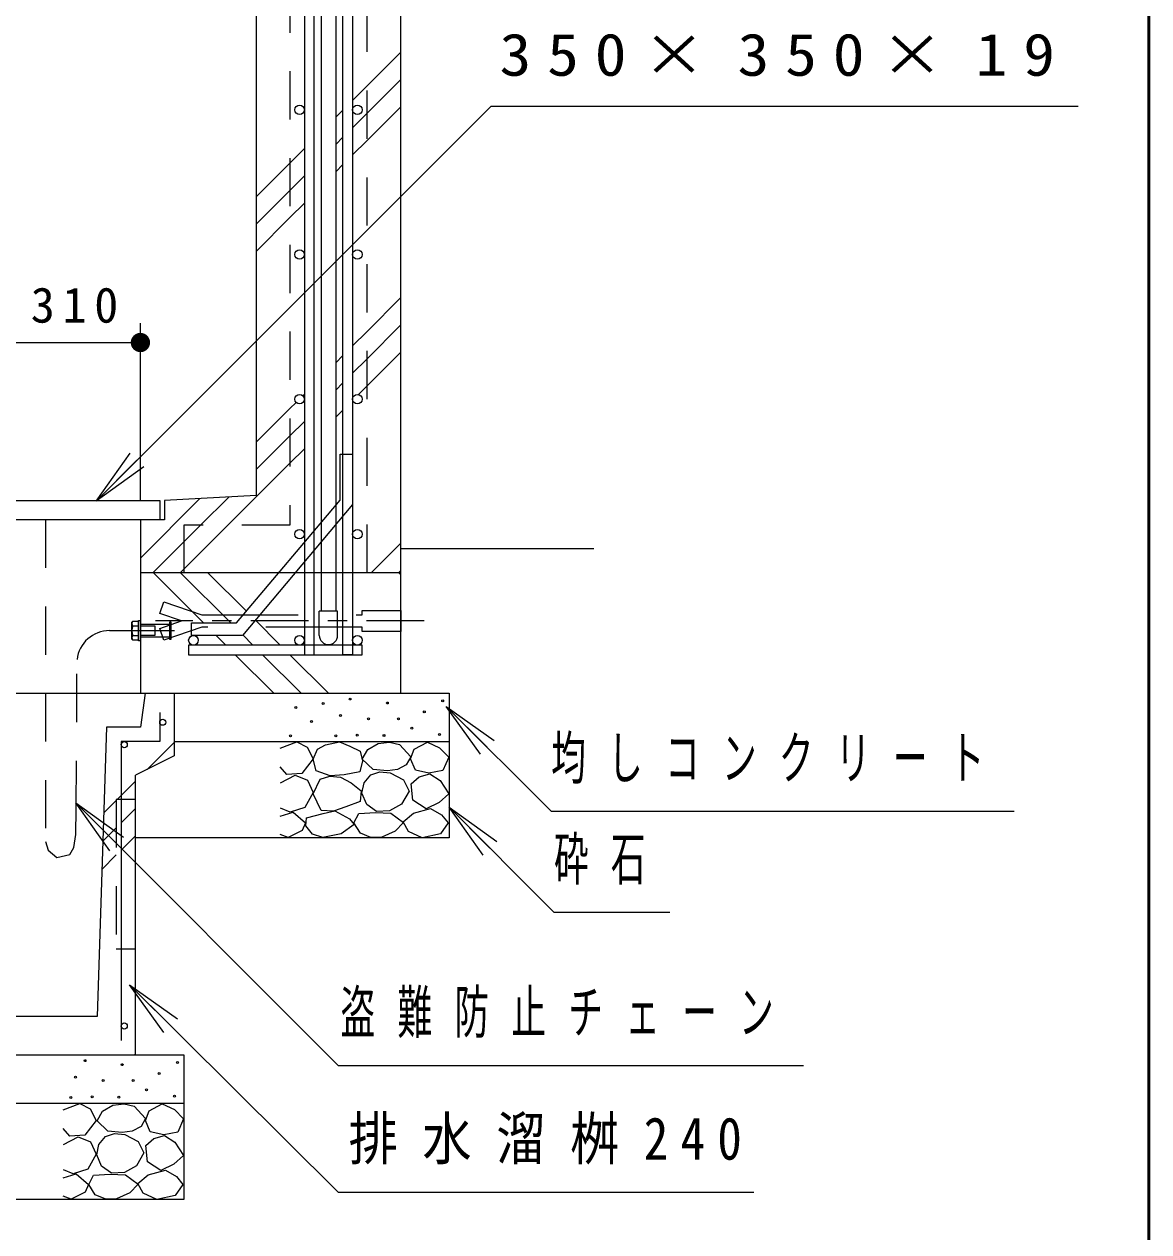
# Model space of a CAD drawing. Units: millimetres on the paper, scale 1:20. Extents: x -385 to 0, y -12 to 267.
# Drawn here: x -58.3 to 0, y 68.4 to 131 of the extents above; entities that cross this region are included whole.
import ezdxf

# ---------------------------------------------------------------- set-up
doc = ezdxf.new("R2010")
doc.units = ezdxf.units.MM
for name, pattern in [('USER1', [4.5, 2.5, -2]), ('USER2', [6, 3, -1, 1, -1]), ('USER4', [8, 5, -3])]:
    doc.linetypes.add(name, pattern=pattern)
doc.layers.add('1_20', color=7, linetype='Continuous', lineweight=13)
doc.layers.add('LY_5', color=7, linetype='Continuous', lineweight=13)
doc.styles.add('ＭＳ ゴシック', font='')
doc.styles.get('ＭＳ ゴシック').set_extended_font_data('MS Gothic')

# ---------------------------------------------------------------- blocks, each defined once
blk = doc.blocks.new('filled_dot')
at = {"color": 0, "linetype": 'Continuous', "lineweight": -2, "const_width": 1.25}
blk.add_lwpolyline([(-0.625, 0, 1), (0.625, 0, 1)], format="xyb", close=True, dxfattribs=at)

msp = doc.modelspace()

# ---------------------------------------------------------------- linework, layer by layer
at = {"layer": '1_20', "color": 4, "lineweight": 25}
for p, q in [((-42.905, 150.897), (-42.905, 100.522)), ((-42.155, 150.897), (-42.155, 100.522)), ((-42.055, 100.522), (-43.005, 100.522))]:
    msp.add_line(p, q, dxfattribs=at)
at = {"layer": '1_20'}
for p, q in [((-40.53, 127.762), (-38.78, 129.512)), ((-41.28, 127.012), (-40.53, 127.762)), ((-40.53, 126.347), (-38.78, 128.097)), ((-42.155, 126.137), (-41.78, 126.512)), ((-40.53, 124.933), (-38.78, 126.683)), ((-41.28, 125.597), (-40.53, 126.347)), ((-42.155, 124.722), (-41.78, 125.097)), ((-41.28, 124.183), (-40.53, 124.933)), ((-44.53, 123.762), (-43.78, 124.512)), ((-46.28, 122.012), (-44.53, 123.762)), ((-42.155, 123.308), (-41.78, 123.683)), ((-44.53, 122.347), (-43.78, 123.097)), ((-46.28, 120.597), (-44.53, 122.347)), ((-44.53, 120.933), (-43.78, 121.683)), ((-46.28, 119.183), (-44.53, 120.933)), ((-40.53, 115.034), (-38.78, 116.784)), ((-52.28, 106.272), (-52.28, 115.458)), ((-40.53, 113.619), (-38.78, 115.369)), ((-41.28, 114.284), (-40.53, 115.034)), ((-67.78, 114.458), (-52.28, 114.458)), ((-40.53, 112.205), (-38.78, 113.955)), ((-42.155, 113.409), (-41.78, 113.784)), ((-41.28, 112.869), (-40.53, 113.619)), ((-42.155, 111.994), (-41.78, 112.369)), ((-40.971, 111.764), (-40.53, 112.205)), ((-43.859, 111.704), (-43.78, 111.784)), ((-41.28, 111.455), (-41.273, 111.462)), ((-46.28, 109.284), (-44.53, 111.034)), ((-44.53, 111.034), (-44.213, 111.351)), ((-42.155, 110.58), (-41.78, 110.955)), ((-44.53, 109.619), (-43.78, 110.369)), ((-46.28, 107.869), (-44.53, 109.619)), ((-44.53, 108.205), (-43.78, 108.955)), ((-54.581, 106.24), (-52.813, 108.715)), ((-54.581, 106.24), (-52.459, 108.361)), ((-52.106, 108.008), (-54.581, 106.24)), ((-47.746, 104.99), (-44.53, 108.205)), ((-49.16, 104.99), (-47.703, 106.447)), ((-52.28, 103.284), (-49.195, 106.368)), ((-50.03, 102.705), (-47.746, 104.99)), ((-50.03, 104.119), (-49.16, 104.99)), ((-51.628, 102.522), (-50.03, 104.119)), ((-40.314, 102.522), (-38.78, 104.056)), ((-50.214, 102.522), (-50.03, 102.705)), ((-51.61, 102.522), (-49.01, 99.922)), ((-50.196, 102.522), (-47.596, 99.922)), ((-48.781, 102.522), (-46.784, 100.524)), ((-38.9, 102.522), (-38.78, 102.641)), ((-38.882, 102.522), (-38.78, 102.42)), ((-46.322, 100.063), (-45.031, 98.772)), ((-48.36, 99.272), (-47.86, 98.772)), ((-46.969, 99.295), (-46.446, 98.772)), ((-47.36, 98.272), (-45.36, 96.272)), ((-45.946, 98.272), (-43.946, 96.272)), ((-44.531, 98.272), (-42.531, 96.272)), ((-36.28, 96.272), (-36.28, 88.772)), ((-34.656, 93.121), (-36.423, 95.596)), ((-36.423, 95.596), (-33.948, 93.828)), ((-36.423, 95.596), (-34.302, 93.475)), ((-51.927, 92.323), (-50.53, 93.72)), ((-53.478, 90.772), (-52.53, 91.72)), ((-53.863, 88.111), (-55.631, 90.586)), ((-55.631, 90.586), (-53.156, 88.818)), ((-55.631, 90.586), (-53.51, 88.465)), ((-54.178, 90.072), (-53.53, 90.72)), ((-53.28, 89.556), (-52.53, 90.306)), ((-34.512, 87.888), (-36.28, 90.363)), ((-36.28, 90.363), (-33.805, 88.595)), ((-36.28, 90.363), (-34.159, 88.242)), ((-54.227, 88.609), (-53.53, 89.306)), ((-53.28, 88.141), (-52.53, 88.891)), ((-54.276, 87.146), (-53.53, 87.891)), ((-51.066, 78.689), (-52.841, 81.158)), ((-52.841, 81.158), (-50.361, 79.398)), ((-52.841, 81.158), (-50.713, 79.044)), ((-52.586, 77.522), (-52.53, 77.578)), ((-50.03, 77.522), (-50.03, 70.022))]:
    msp.add_line(p, q, dxfattribs=at)
at = {"layer": '1_20', "lineweight": 25}
for p, q in [((-38.78, 103.772), (-28.767, 103.772)), ((-38.78, 102.522), (-52.28, 102.522)), ((-43.005, 99.272), (-43.005, 100.522)), ((-42.055, 99.272), (-42.055, 100.522)), ((-50.53, 93.772), (-36.28, 93.772)), ((-70.03, 75.022), (-50.03, 75.022))]:
    msp.add_line(p, q, dxfattribs=at)
at = {"layer": '1_20', "color": 253, "linetype": 'USER4', "lineweight": 25}
for p, q in [((-52.68, 99.767), (-52.38, 99.767)), ((-50.68, 99.739), (-50.78, 99.739)), ((-52.68, 99.277), (-52.38, 99.277)), ((-50.78, 99.304), (-50.68, 99.304))]:
    msp.add_line(p, q, dxfattribs=at)
at = {"layer": '1_20', "color": 253, "linetype": 'USER2'}
msp.add_line((-37.562, 100.022), (-51.5, 100.022), dxfattribs=at)
at = {"layer": '1_20', "color": 4, "linetype": 'USER4', "lineweight": 25}
msp.add_line((-53.882, 99.522), (-52.28, 99.522), dxfattribs=at)
at = {"layer": '1_20', "color": 253, "linetype": 'USER2', "lineweight": 25}
msp.add_line((-52.543, 99.522), (-50.517, 99.522), dxfattribs=at)
at = {"layer": '1_20', "color": 20, "lineweight": 25}
for p, q in [((-69.53, 96.272), (-50.53, 96.272)), ((-52.03, 96.272), (-52.28, 94.522)), ((-50.53, 96.272), (-50.53, 93.022)), ((-54.03, 94.522), (-54.53, 79.522)), ((-52.28, 94.522), (-54.03, 94.522)), ((-50.53, 93.022), (-52.53, 92.022)), ((-52.53, 77.522), (-52.53, 92.022)), ((-54.53, 79.522), (-65.53, 79.522)), ((-67.53, 77.522), (-52.53, 77.522))]:
    msp.add_line(p, q, dxfattribs=at)
at = {"layer": '1_20', "color": 3, "lineweight": 25}
for p, q in [((-51.28, 95.272), (-51.28, 93.772)), ((-51.28, 93.772), (-53.28, 93.772)), ((-53.28, 93.772), (-53.28, 78.272))]:
    msp.add_line(p, q, dxfattribs=at)
at = {"layer": '1_20', "color": 20, "linetype": 'USER1', "lineweight": 25}
for p, q in [((-53.53, 90.772), (-53.53, 83.022)), ((-52.53, 90.772), (-53.53, 90.772)), ((-53.53, 83.022), (-52.53, 83.022))]:
    msp.add_line(p, q, dxfattribs=at)
at = {"layer": '1_20', "lineweight": 25}
for points in [[(-38.78, 96.272), (-38.78, 166.272), (-46.28, 166.272), (-46.28, 106.522), (-51.03, 106.272), (-51.03, 105.272), (-52.28, 105.272), (-52.28, 96.272)], [(-67.53, 88.772), (-83.78, 88.772), (-83.78, 96.272), (-36.28, 96.272), (-36.28, 88.772), (-52.53, 88.772)]]:
    msp.add_lwpolyline(points, dxfattribs=at)
at = {"layer": '1_20', "color": 140, "linetype": 'USER1'}
msp.add_lwpolyline([(-40.53, 102.522), (-40.53, 164.522), (-44.53, 164.522), (-44.53, 104.99), (-50.03, 104.99), (-50.03, 102.522)], dxfattribs=at)
at = {"layer": '1_20', "color": 1}
for points in [[(-43.78, 98.272), (-43.28, 98.272), (-43.28, 164.272), (-43.78, 164.272)], [(-41.28, 98.272), (-41.78, 98.272), (-41.78, 164.272), (-41.28, 164.272)], [(-41.28, 108.672), (-41.28, 106.054), (-46.988, 99.272), (-49.64, 99.272), (-49.64, 99.922), (-47.291, 99.922), (-41.93, 106.29), (-41.93, 108.672)], [(-49.78, 98.272), (-40.78, 98.272), (-40.78, 98.772), (-49.78, 98.772)]]:
    msp.add_lwpolyline(points, close=True, dxfattribs=at)
at = {"layer": '1_20'}
for points in [[(-54.581, 106.24), (-34.1, 126.72), (-3.664, 126.72)], [(-36.423, 95.596), (-30.986, 90.159), (-6.986, 90.159)], [(-45.03, 93.436), (-44.174, 93.753), (-43.636, 93.484), (-43.319, 92.882), (-43.905, 92.122), (-44.681, 92.058), (-45.03, 92.454)], [(-45.014, 91.63), (-44.254, 92.027), (-43.62, 91.773), (-43.319, 91.124), (-43.763, 90.347), (-44.523, 90.11), (-45.014, 90.316)], [(-55.631, 90.586), (-42.023, 76.978), (-17.908, 76.978)], [(-36.28, 90.363), (-30.842, 84.926), (-24.842, 84.926)], [(-45.03, 89.904), (-44.365, 90.11), (-43.715, 89.555), (-43.889, 89.159), (-44.618, 88.795), (-45.03, 88.953)], [(-52.841, 81.158), (-42.029, 70.416), (-20.483, 70.416)], [(-56.28, 74.686), (-55.424, 75.003), (-54.886, 74.734), (-54.569, 74.132), (-55.155, 73.372), (-55.931, 73.308), (-56.28, 73.704)], [(-56.264, 72.88), (-55.504, 73.277), (-54.87, 73.023), (-54.569, 72.374), (-55.013, 71.597), (-55.773, 71.36), (-56.264, 71.566)], [(-56.28, 71.154), (-55.615, 71.36), (-54.965, 70.805), (-55.139, 70.409), (-55.868, 70.045), (-56.28, 70.203)]]:
    msp.add_lwpolyline(points, dxfattribs=at)
at = {"layer": '1_20', "color": 110, "lineweight": 25}
msp.add_lwpolyline([(-68.78, 105.272), (-68.78, 106.272), (-51.28, 106.272), (-51.28, 105.272)], close=True, dxfattribs=at)
at = {"layer": '1_20', "color": 4, "linetype": 'USER1', "lineweight": 25}
msp.add_lwpolyline([(-57.201, 105.272), (-57.201, 88.589), (-57.054, 88.147), (-56.611, 87.767), (-55.946, 87.915), (-55.73, 88.284), (-55.631, 88.948), (-55.609, 90.276), (-55.567, 98.02)], dxfattribs=at)
at = {"layer": '1_20', "color": 253, "linetype": 'USER4'}
msp.add_lwpolyline([(-38.78, 99.472), (-40.78, 99.472), (-40.78, 99.697), (-49.1, 99.697), (-51.069, 99.022), (-51.28, 99.636), (-50.157, 100.022), (-51.28, 100.407), (-51.069, 101.022), (-49.1, 100.347), (-40.78, 100.347), (-40.78, 100.572), (-38.78, 100.572)], close=True, dxfattribs=at)
at = {"layer": '1_20', "color": 253, "linetype": 'USER4', "lineweight": 25}
for points in [[(-52.68, 100.012), (-52.38, 100.012), (-52.38, 99.032), (-52.68, 99.032), (-52.73, 99.082), (-52.73, 99.962)], [(-52.38, 100.047), (-52.28, 100.047), (-52.28, 98.997), (-52.38, 98.997)], [(-50.68, 99.087), (-50.68, 99.956), (-50.78, 99.956), (-50.78, 99.087)]]:
    msp.add_lwpolyline(points, close=True, dxfattribs=at)
for points in [[(-50.78, 99.847), (-52.28, 99.847), (-52.28, 99.197), (-50.78, 99.197)], [(-52.28, 99.772), (-51.53, 99.772), (-51.53, 99.272), (-52.28, 99.272)]]:
    msp.add_lwpolyline(points, dxfattribs=at)
at = {"layer": '1_20'}
for points in [[(-41.965, 93.757), (-41.428, 93.533), (-40.882, 93.264), (-40.765, 92.763), (-40.899, 92.199), (-41.723, 92.038), (-42.448, 91.993), (-43.173, 92.253), (-43.325, 92.862), (-43.092, 93.372), (-42.689, 93.595)], [(-39.374, 93.746), (-38.846, 93.611), (-38.265, 92.976), (-38.495, 92.557), (-38.952, 92.32), (-39.468, 92.246), (-40.211, 92.314), (-40.779, 92.854), (-40.495, 93.354), (-39.962, 93.665)], [(-37.402, 93.742), (-36.769, 93.441), (-36.293, 92.965), (-36.594, 92.268), (-37.323, 92.126), (-38.02, 92.284), (-38.274, 92.87), (-38.084, 93.377)], [(-38.738, 90.53), (-39.36, 90.185), (-40.036, 90.138), (-40.549, 90.499), (-40.793, 91.097), (-40.681, 91.635), (-40.333, 92.043), (-39.867, 92.208), (-39.333, 92.151), (-38.643, 91.783), (-38.346, 91.205)], [(-37.276, 92.094), (-36.737, 91.746), (-36.293, 91.064), (-36.8, 90.605), (-37.466, 90.288), (-38.163, 90.732), (-38.242, 91.571), (-37.834, 91.934)], [(-41.914, 91.926), (-41.36, 91.628), (-40.833, 91.209), (-40.887, 90.655), (-41.631, 90.385), (-42.266, 90.169), (-42.914, 90.196), (-43.32, 91.061), (-42.968, 91.818), (-42.465, 91.982)], [(-42.205, 90.182), (-41.435, 89.763), (-41.192, 89.466), (-41.881, 88.979), (-42.827, 88.79), (-43.357, 88.974), (-43.705, 89.398), (-43.678, 89.817), (-42.813, 90.047)], [(-37.235, 90.297), (-36.666, 89.978), (-36.328, 89.556), (-36.731, 88.99), (-37.674, 88.787), (-38.39, 89.106), (-38.663, 89.611), (-38.124, 90.066)], [(-40.09, 90.09), (-39.306, 90.05), (-38.644, 89.577), (-39.076, 89.117), (-39.765, 88.806), (-40.331, 88.798), (-40.874, 89.023), (-41.212, 89.55), (-40.955, 90.036)], [(-53.124, 74.996), (-52.596, 74.861), (-52.015, 74.226), (-52.245, 73.807), (-52.702, 73.57), (-53.218, 73.496), (-53.961, 73.564), (-54.529, 74.104), (-54.245, 74.604), (-53.712, 74.915)], [(-51.152, 74.992), (-50.519, 74.691), (-50.043, 74.215), (-50.344, 73.518), (-51.073, 73.376), (-51.77, 73.534), (-52.024, 74.12), (-51.834, 74.627)], [(-52.488, 71.78), (-53.11, 71.435), (-53.786, 71.388), (-54.299, 71.749), (-54.543, 72.347), (-54.431, 72.885), (-54.083, 73.293), (-53.617, 73.458), (-53.083, 73.401), (-52.393, 73.033), (-52.096, 72.455)], [(-51.026, 73.344), (-50.487, 72.996), (-50.043, 72.314), (-50.55, 71.855), (-51.216, 71.538), (-51.913, 71.982), (-51.992, 72.821), (-51.584, 73.184)], [(-50.985, 71.547), (-50.416, 71.228), (-50.078, 70.806), (-50.481, 70.24), (-51.424, 70.037), (-52.14, 70.356), (-52.413, 70.861), (-51.874, 71.316)], [(-53.84, 71.34), (-53.056, 71.3), (-52.394, 70.827), (-52.826, 70.367), (-53.515, 70.056), (-54.081, 70.048), (-54.624, 70.273), (-54.962, 70.8), (-54.705, 71.286)]]:
    msp.add_lwpolyline(points, close=True, dxfattribs=at)
at = {"layer": '1_20', "lineweight": 25}
msp.add_lwpolyline([(-70.03, 77.522), (-50.03, 77.522), (-50.03, 70.022), (-70.03, 70.022)], close=True, dxfattribs=at)
at = {"layer": '1_20', "color": 1}
for centre in [(-44.03, 126.522), (-44.03, 126.522), (-41.03, 126.522), (-41.03, 126.522), (-44.03, 119.022), (-41.03, 119.022), (-44.03, 111.522), (-41.03, 111.522), (-44.03, 104.522), (-41.03, 104.522), (-49.53, 99.022), (-44.03, 99.022), (-41.03, 99.022)]:
    msp.add_circle(centre, 0.25, dxfattribs=at)
at = {"layer": '1_20'}
for centre in [(-41.401, 95.976), (-39.478, 95.769), (-36.61, 95.88), (-44.225, 95.53), (-42.806, 95.746), (-41.901, 95.125), (-37.561, 95.31), (-43.414, 94.814), (-40.455, 94.949), (-38.907, 94.946), (-44.496, 94.071), (-42.144, 94.071), (-41.036, 94.098), (-39.652, 94.09), (-38.21, 94.47), (-36.769, 94.138), (-55.151, 77.226), (-53.228, 77.019), (-50.36, 77.13), (-55.651, 76.375), (-51.311, 76.56), (-54.205, 76.199), (-52.657, 76.196), (-51.96, 75.72), (-55.894, 75.321), (-54.786, 75.348), (-53.402, 75.34), (-50.519, 75.388)]:
    msp.add_circle(centre, 0.05, dxfattribs=at)
at = {"layer": '1_20', "color": 3, "lineweight": 25}
for centre in [(-51.12, 94.772), (-53.12, 93.612), (-53.12, 79.022)]:
    msp.add_circle(centre, 0.16, dxfattribs=at)
at = {"layer": '1_20', "color": 253, "linetype": 'USER4', "lineweight": 25}
for centre, radius, start, end in [((-52.512, 99.889), 0.207, 143.81673, 216.18327), ((-51.926, 99.522), 0.793, 161.99785, 198.00215), ((-52.512, 99.154), 0.207, 143.81673, 216.18327)]:
    msp.add_arc(centre, radius, start, end, dxfattribs=at)
at = {"layer": '1_20', "color": 4, "linetype": 'USER4', "lineweight": 25}
msp.add_arc((-53.882, 97.825), 1.696, 90, 173.4236, dxfattribs=at)
at = {"layer": '1_20', "lineweight": 25}
msp.add_arc((-42.53, 99.272), 0.475, 180, 0, dxfattribs=at)
at = {"layer": 'LY_5', "lineweight": 50}
msp.add_line((0, 0), (0, 267), dxfattribs=at)

# ---------------------------------------------------------------- block references
at = {"layer": '1_20', "xscale": 0.4, "yscale": 0.4, "rotation": 180}
msp.add_blockref('filled_dot', (-52.28, 114.458), dxfattribs=at)

# ---------------------------------------------------------------- texts
at = {"layer": '1_20', "style": 'ＭＳ ゴシック'}
for s, insert, char_height, attachment_point in [('\\T1.5;\\W1.1;350×350×19', (-33.664, 129.37), 2.199, 4), ('\\T1.32;310×310', (-59.612, 115.458), 1.833, 8), ('\\T1.64;\\W0.6;均しコンクリート', (-30.986, 92.809), 2.199, 4), ('\\T1.64;\\W0.6;砕石', (-30.842, 87.576), 2.199, 4), ('\\T1.64;\\W0.6;盗難防止チェーン', (-41.908, 79.628), 2.199, 4), ('\\T1.5;\\W0.85;排水溜桝240', (-41.483, 73.066), 2.199, 4)]:
    msp.add_mtext(s, dxfattribs=dict(at, insert=insert, char_height=char_height, attachment_point=attachment_point))

doc.saveas('drawing.dxf')
